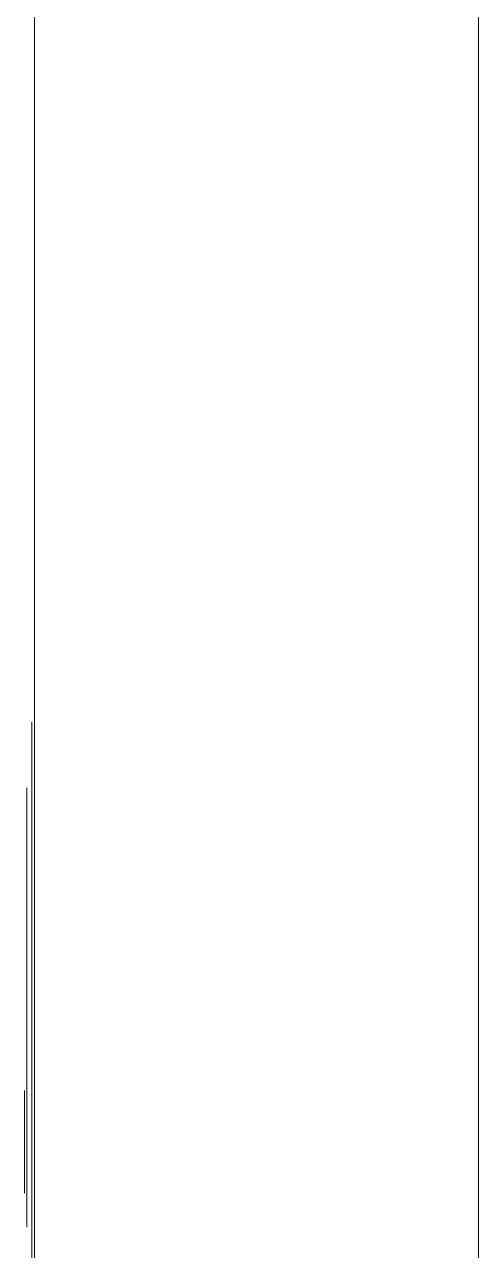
# Model space of a CAD drawing. Extents: x -181672 to 290600, y -29000 to 395522.
# Drawn here: x -4987.01 to -4977.81, y 40027.8 to 40052.65 of the extents above; entities that cross this region are included whole.
import ezdxf

# ---------------------------------------------------------------- set-up
doc = ezdxf.new("R2010")
doc.units = 0
doc.header["$LTSCALE"] = 10
doc.layers.add('XFM7P20PCW$0$G-IMPT', color=252, linetype='Continuous', lineweight=9)
doc.layers.add('XFM7P20PCW$0$M-EQPM', color=252, linetype='Continuous', lineweight=9)

# ---------------------------------------------------------------- blocks, each defined once
blk = doc.blocks.new('XFM7P20PCW$0$ui_PCW Pump Shockproof Base - PCW防震基座-Renew_dwg_¹s_ó¹Ï UA300015 _ó_û 100x9tx6M-1175029-剖面 73')
at = {"layer": 'XFM7P20PCW$0$G-IMPT'}
for p, q in [((129068.368, 25583), (129288.368, 25583)), ((129288.368, 25583), (129189.368, 25583)), ((129288.368, 25574), (129068.368, 25574)), ((129191.32, 25574), (129288.368, 25574))]:
    blk.add_line(p, q, dxfattribs=at)
blk = doc.blocks.new('XFM7P20PCW$0$ui_PCW Pump Shockproof Base - PCW防震基座-Renew_dwg_UB405025 _uÂ__W_ _ÂÅK 86D-V69-剖面 73')
at = {"layer": 'XFM7P20PCW$0$G-IMPT', "flags": 128}
for points in [[(129240.868, 25574), (129242.547, 25574), (129244.224, 25574), (129245.895, 25574), (129247.559, 25574), (129249.211, 25574), (129250.851, 25574), (129252.474, 25574), (129254.079, 25574), (129255.663, 25574), (129257.223, 25574), (129258.757, 25574), (129260.262, 25574), (129261.736, 25574), (129263.177, 25574)], [(129263.467, 25574), (129262.128, 25574), (129260.663, 25574), (129259.166, 25574), (129257.639, 25574), (129256.086, 25574), (129254.509, 25574), (129252.909, 25574), (129251.291, 25574), (129249.655, 25574), (129248.006, 25574), (129246.345, 25574), (129244.676, 25574), (129243, 25574), (129241.321, 25574)], [(129271.31, 25574), (129270.128, 25574), (129268.9, 25574), (129267.627, 25574), (129266.311, 25574), (129264.955, 25574), (129263.56, 25574)], [(129264.582, 25574), (129265.949, 25574), (129267.276, 25574), (129268.561, 25574), (129269.801, 25574), (129270.996, 25574)]]:
    blk.add_lwpolyline(points, dxfattribs=at)
blk = doc.blocks.new('XFM7P20PCW$0$ui_PCW Pump Shockproof Base - PCW防震基座-Renew_dwg_²Õ_X¹Ï OB801032 JAD-2_uÂ__W_ _ö_ûÁá_N MK1808005SLDASM-1175032-剖面 73')
for name in ['XFM7P20PCW$0$ui_PCW Pump Shockproof Base - PCW防震基座-Renew_dwg_¹s_ó¹Ï UA300015 _ó_û 100x9tx6M-1175029-剖面 73', 'XFM7P20PCW$0$ui_PCW Pump Shockproof Base - PCW防震基座-Renew_dwg_UB405025 _uÂ__W_ _ÂÅK 86D-V69-剖面 73']:
    blk.add_blockref(name, (0, 0))
blk = doc.blocks.new('XFM7P20PCW$0$ui_PCW Pump Shockproof Base - PCW防震基座-Renew_dwg_XA400011 ___¹_ÐÅÒ_K_È____-1175035-剖面 73')
at = {"layer": 'XFM7P20PCW$0$G-IMPT'}
for p, q in [((129259.499, 25583.15), (129256.735, 25583.15)), ((129257.048, 25583.15), (129256.735, 25583.15)), ((129256.735, 25583.15), (129257.048, 25583.15)), ((129257.351, 25583.15), (129256.896, 25583.15)), ((129257.568, 25583.15), (129257.152, 25583.15)), ((129257.19, 25583.15), (129257.568, 25583.15)), ((129257.644, 25583.15), (129257.227, 25583.15)), ((129257.275, 25583.15), (129261.581, 25583.15)), ((129259.083, 25583.2), (129257.313, 25583.2)), ((129257.313, 25583.2), (129259.083, 25583.2)), ((129259.083, 25583.15), (129257.313, 25583.15)), ((129257.313, 25583.15), (129259.083, 25583.15)), ((129258.562, 25583.15), (129257.389, 25583.15)), ((129257.426, 25583.15), (129258.941, 25583.15)), ((129261.364, 25583.15), (129257.464, 25583.15)), ((129259.395, 25583.2), (129257.606, 25583.2)), ((129257.606, 25583.2), (129259.054, 25583.2)), ((129259.054, 25583.15), (129257.606, 25583.15)), ((129257.606, 25583.15), (129259.395, 25583.15)), ((129259.395, 25583.15), (129257.606, 25583.15)), ((129257.606, 25583.15), (129259.054, 25583.15)), ((129257.805, 25583.15), (129260.683, 25583.15)), ((129257.843, 25583.15), (129258.562, 25583.15)), ((129259.991, 25583.15), (129257.985, 25583.15)), ((129258.222, 25583.15), (129258.562, 25583.15)), ((129258.562, 25583.15), (129258.259, 25583.15)), ((129258.818, 25583.15), (129260.569, 25583.15)), ((129259.981, 25583.15), (129258.818, 25583.15)), ((129259.395, 25583.15), (129258.941, 25583.15)), ((129259.054, 25583.2), (129259.395, 25583.2)), ((129259.698, 25583.15), (129259.272, 25583.15)), ((129259.32, 25583.15), (129259.944, 25583.15)), ((129259.433, 25583.15), (129259.84, 25583.15)), ((129259.868, 25583.15), (129259.433, 25583.15)), ((129259.537, 25583.15), (129259.433, 25583.15)), ((129261.099, 25583.15), (129259.65, 25583.15)), ((129259.65, 25583.15), (129261.478, 25583.15)), ((129259.944, 25583.15), (129259.868, 25583.15)), ((129260.039, 25583.15), (129259.981, 25583.15)), ((129260.37, 25583.15), (129259.991, 25583.15)), ((129260.029, 25583.15), (129260.228, 25583.15)), ((129260.067, 25583.15), (129260.039, 25583.15)), ((129260.408, 25583.15), (129260.067, 25583.15)), ((129260.683, 25583.15), (129260.266, 25583.15)), ((129260.276, 25583.15), (129260.342, 25583.15)), ((129260.342, 25583.15), (129260.408, 25583.15)), ((129261.402, 25583.15), (129260.645, 25583.15)), ((129260.645, 25583.15), (129261.894, 25583.15)), ((129261.78, 25583.15), (129261.543, 25583.15)), ((129261.894, 25583.15), (129261.581, 25583.15)), ((129262.273, 25583.15), (129264.734, 25583.15)), ((129264.961, 25583.15), (129262.339, 25583.15)), ((129262.576, 25583.15), (129262.376, 25583.15)), ((129262.613, 25583.15), (129263.209, 25583.15)), ((129263.209, 25583.15), (129262.689, 25583.15)), ((129263.209, 25583.15), (129262.793, 25583.15)), ((129263.522, 25583.15), (129263.106, 25583.15)), ((129264.913, 25583.15), (129263.484, 25583.15)), ((129263.484, 25583.15), (129264.913, 25583.15)), ((129263.55, 25583.15), (129264.658, 25583.15)), ((129264.913, 25583.15), (129264.345, 25583.15)), ((129264.658, 25583.15), (129264.459, 25583.15)), ((129265.216, 25583.15), (129264.799, 25583.15)), ((129265.529, 25583.15), (129265.377, 25583.15)), ((129239.868, 25583.05), (129266.868, 25583.05)), ((129266.868, 25583.05), (129239.868, 25583.05))]:
    blk.add_line(p, q, dxfattribs=at)
at = {"layer": 'XFM7P20PCW$0$G-IMPT', "flags": 128}
for points in [[(129257.152, 25583.15), (129257.369, 25583.15), (129257.588, 25583.15)], [(129260.569, 25583.15), (129259.395, 25583.15), (129258.222, 25583.15)], [(129258.903, 25583.15), (129258.939, 25583.15), (129258.979, 25583.15)], [(129259.395, 25583.15), (129259.225, 25583.15), (129259.054, 25583.15)], [(129259.054, 25583.15), (129259.225, 25583.15), (129259.395, 25583.15)], [(129259.216, 25583.15), (129259.27, 25583.15), (129259.32, 25583.15)], [(129260.645, 25583.15), (129260.488, 25583.15), (129260.332, 25583.15)], [(129260.645, 25583.15), (129260.66, 25583.15), (129260.683, 25583.15)], [(129261.677, 25583.15), (129261.388, 25583.15), (129261.099, 25583.15)], [(129262.197, 25583.15), (129261.937, 25583.15), (129261.677, 25583.15)], [(129262.008, 25583.15), (129262.064, 25583.15), (129262.121, 25583.15)], [(129262.187, 25583.15), (129262.231, 25583.15), (129262.273, 25583.15)], [(129264.345, 25583.15), (129264.624, 25583.15), (129264.903, 25583.15)], [(129264.913, 25583.15), (129264.91, 25583.15), (129264.903, 25583.15)]]:
    blk.add_lwpolyline(points, dxfattribs=at)
at = {"layer": 'XFM7P20PCW$0$G-IMPT'}
for points, knots in [([(129257.389, 25583.15), (129257.309, 25583.15), (129257.16, 25583.15), (129256.954, 25583.15), (129256.781, 25583.15), (129256.678, 25583.15), (129256.631, 25583.15)], [-1, -1, -1, -1, -0.683944, -0.412109, -0.184306, 0, 0, 0, 0]), ([(129256.631, 25583.15), (129256.642, 25583.15), (129256.661, 25583.15), (129256.705, 25583.15), (129256.759, 25583.15), (129256.808, 25583.15), (129256.831, 25583.15)], [-1, -1, -1, -1, -0.715697, -0.455458, -0.216125, 0, 0, 0, 0]), ([(129257.464, 25583.15), (129257.38, 25583.15), (129257.224, 25583.15), (129257.011, 25583.15), (129256.84, 25583.15), (129256.74, 25583.15), (129256.697, 25583.15)], [-1, -1, -1, -1, -0.669769, -0.3923148, -0.1692637, 0, 0, 0, 0]), ([(129256.697, 25583.15), (129256.71, 25583.15), (129256.734, 25583.15), (129256.787, 25583.15), (129256.857, 25583.15), (129256.915, 25583.15), (129256.944, 25583.15)], [-1, -1, -1, -1, -0.727841, -0.47197, -0.229944, 0, 0, 0, 0]), ([(129256.735, 25583.15), (129256.759, 25583.15), (129256.805, 25583.15), (129256.872, 25583.15), (129256.932, 25583.15), (129256.987, 25583.15), (129257.035, 25583.15), (129257.079, 25583.15), (129257.116, 25583.15), (129257.141, 25583.15), (129257.152, 25583.15)], [-1, -1, -1, -1, -0.79255, -0.607671, -0.449959, -0.316158, -0.204201, -0.11637, -0.048202, 0, 0, 0, 0]), ([(129256.831, 25583.15), (129256.84, 25583.15), (129256.856, 25583.15), (129256.891, 25583.15), (129256.929, 25583.15), (129256.958, 25583.15), (129256.972, 25583.15)], [-1, -1, -1, -1, -0.6918085, -0.4353777, -0.208893, 0, 0, 0, 0]), ([(129256.896, 25583.15), (129256.972, 25583.15), (129257.122, 25583.15), (129257.282, 25583.15), (129257.361, 25583.15)], [-1, -1, -1, -1, -0.494383, 0, 0, 0, 0]), ([(129256.972, 25583.15), (129256.986, 25583.15), (129257.013, 25583.15), (129257.047, 25583.15), (129257.071, 25583.15), (129257.08, 25583.15), (129257.086, 25583.15)], [-1, -1, -1, -1, -0.779703, -0.558185, -0.311065, 0, 0, 0, 0]), ([(129257.048, 25583.15), (129257.062, 25583.15), (129257.09, 25583.15), (129257.128, 25583.15), (129257.158, 25583.15), (129257.172, 25583.15), (129257.18, 25583.15)], [-1, -1, -1, -1, -0.791194, -0.578028, -0.315719, 0, 0, 0, 0]), ([(129257.086, 25583.15), (129257.112, 25583.15), (129257.164, 25583.15), (129257.181, 25583.15), (129257.19, 25583.15)], [-1, -1, -1, -1, -0.512666, 0, 0, 0, 0]), ([(129257.152, 25583.15), (129257.171, 25583.15), (129257.217, 25583.15), (129257.281, 25583.15), (129257.353, 25583.15), (129257.4, 25583.15), (129257.426, 25583.15)], [-1, -1, -1, -1, -0.848956, -0.64069, -0.359771, 0, 0, 0, 0]), ([(129257.18, 25583.15), (129257.198, 25583.15), (129257.235, 25583.15), (129257.262, 25583.15), (129257.275, 25583.15)], [-1, -1, -1, -1, -0.515625, 0, 0, 0, 0]), ([(129257.227, 25583.15), (129257.246, 25583.15), (129257.287, 25583.15), (129257.324, 25583.15), (129257.346, 25583.15), (129257.349, 25583.15), (129257.351, 25583.15)], [-1, -1, -1, -1, -0.794382, -0.560137, -0.296177, 0, 0, 0, 0]), ([(129257.985, 25583.15), (129257.906, 25583.15), (129257.759, 25583.15), (129257.554, 25583.15), (129257.38, 25583.15), (129257.275, 25583.15), (129257.227, 25583.15)], [-1, -1, -1, -1, -0.689476, -0.419476, -0.189819, 0, 0, 0, 0]), ([(129257.227, 25583.15), (129257.241, 25583.15), (129257.267, 25583.15), (129257.314, 25583.15), (129257.369, 25583.15), (129257.415, 25583.15), (129257.436, 25583.15)], [-1, -1, -1, -1, -0.720393, -0.461682, -0.222282, 0, 0, 0, 0]), ([(129257.436, 25583.15), (129257.444, 25583.15), (129257.458, 25583.15), (129257.489, 25583.15), (129257.527, 25583.15), (129257.554, 25583.15), (129257.568, 25583.15)], [-1, -1, -1, -1, -0.701836, -0.443812, -0.222941, 0, 0, 0, 0]), ([(129257.464, 25583.15), (129257.485, 25583.15), (129257.522, 25583.15), (129257.572, 25583.15), (129257.602, 25583.15), (129257.605, 25583.15), (129257.606, 25583.15)], [-1, -1, -1, -1, -0.6994438, -0.4595781, -0.2410152, 0, 0, 0, 0]), ([(129257.606, 25583.15), (129257.607, 25583.15), (129257.609, 25583.15), (129257.611, 25583.15), (129257.616, 25583.15), (129257.619, 25583.15), (129257.625, 25583.15), (129257.631, 25583.15), (129257.636, 25583.15), (129257.641, 25583.15), (129257.644, 25583.15)], [-1, -1, -1, -1, -0.824602, -0.662926, -0.516457, -0.385229, -0.267648, -0.16377, -0.075112, 0, 0, 0, 0]), ([(129257.692, 25583.15), (129257.706, 25583.15), (129257.735, 25583.15), (129257.769, 25583.15), (129257.794, 25583.15), (129257.801, 25583.15), (129257.805, 25583.15)], [-1, -1, -1, -1, -0.751585, -0.504782, -0.257316, 0, 0, 0, 0]), ([(129257.692, 25583.15), (129257.714, 25583.15), (129257.752, 25583.15), (129257.805, 25583.15), (129257.838, 25583.15), (129257.841, 25583.15), (129257.843, 25583.15)], [-1, -1, -1, -1, -0.679913, -0.433402, -0.221833, 0, 0, 0, 0]), ([(129258.259, 25583.15), (129258.33, 25583.15), (129258.471, 25583.15), (129258.64, 25583.15), (129258.724, 25583.15)], [-1, -1, -1, -1, -0.494754, 0, 0, 0, 0]), ([(129258.78, 25583.15), (129258.792, 25583.15), (129258.821, 25583.15), (129258.853, 25583.15), (129258.882, 25583.15), (129258.896, 25583.15), (129258.903, 25583.15)], [-1, -1, -1, -1, -0.834576, -0.63243, -0.357702, 0, 0, 0, 0]), ([(129258.818, 25583.15), (129258.842, 25583.15), (129258.889, 25583.15), (129258.95, 25583.15), (129258.979, 25583.15)], [-1, -1, -1, -1, -0.467231, 0, 0, 0, 0]), ([(129259.111, 25583.15), (129259.062, 25583.15), (129258.967, 25583.15), (129258.866, 25583.15), (129258.818, 25583.15)], [-1, -1, -1, -1, -0.4815481, 0, 0, 0, 0]), ([(129258.941, 25583.15), (129259.017, 25583.15), (129259.167, 25583.15), (129259.326, 25583.15), (129259.405, 25583.15)], [-1, -1, -1, -1, -0.494383, 0, 0, 0, 0]), ([(129258.941, 25583.15), (129258.972, 25583.15), (129259.032, 25583.15), (129259.098, 25583.15), (129259.13, 25583.15)], [-1, -1, -1, -1, -0.487072, 0, 0, 0, 0]), ([(129258.979, 25583.15), (129259.024, 25583.15), (129259.119, 25583.15), (129259.207, 25583.15), (129259.254, 25583.15)], [-1, -1, -1, -1, -0.5218454, 0, 0, 0, 0]), ([(129259.083, 25583.15), (129259.096, 25583.15), (129259.123, 25583.15), (129259.16, 25583.15), (129259.192, 25583.15), (129259.208, 25583.15), (129259.216, 25583.15)], [-1, -1, -1, -1, -0.761095, -0.531138, -0.282936, 0, 0, 0, 0]), ([(129259.433, 25583.15), (129259.378, 25583.15), (129259.275, 25583.15), (129259.163, 25583.15), (129259.111, 25583.15)], [-1, -1, -1, -1, -0.469953, 0, 0, 0, 0]), ([(129259.196, 25583.15), (129259.22, 25583.15), (129259.261, 25583.15), (129259.314, 25583.15), (129259.352, 25583.15), (129259.356, 25583.15), (129259.357, 25583.15)], [-1, -1, -1, -1, -0.6535076, -0.3934777, -0.1926763, 0, 0, 0, 0]), ([(129259.254, 25583.15), (129259.304, 25583.15), (129259.403, 25583.15), (129259.493, 25583.15), (129259.537, 25583.15)], [-1, -1, -1, -1, -0.486154, 0, 0, 0, 0]), ([(129259.272, 25583.15), (129259.291, 25583.15), (129259.331, 25583.15), (129259.369, 25583.15), (129259.39, 25583.15), (129259.394, 25583.15), (129259.395, 25583.15)], [-1, -1, -1, -1, -0.792498, -0.557798, -0.293618, 0, 0, 0, 0]), ([(129259.433, 25583.15), (129259.446, 25583.15), (129259.471, 25583.15), (129259.507, 25583.15), (129259.539, 25583.15), (129259.556, 25583.15), (129259.565, 25583.15)], [-1, -1, -1, -1, -0.796817, -0.579624, -0.313232, 0, 0, 0, 0]), ([(129259.499, 25583.15), (129259.521, 25583.15), (129259.561, 25583.15), (129259.614, 25583.15), (129259.646, 25583.15), (129259.649, 25583.15), (129259.65, 25583.15)], [-1, -1, -1, -1, -0.690921, -0.44791, -0.233407, 0, 0, 0, 0]), ([(129259.565, 25583.15), (129259.578, 25583.15), (129259.602, 25583.15), (129259.609, 25583.15), (129259.613, 25583.15)], [-1, -1, -1, -1, -0.425764, 0, 0, 0, 0]), ([(129259.65, 25583.15), (129259.651, 25583.15), (129259.653, 25583.15), (129259.657, 25583.15), (129259.661, 25583.15), (129259.667, 25583.15), (129259.674, 25583.15), (129259.68, 25583.15), (129259.689, 25583.15), (129259.695, 25583.15), (129259.698, 25583.15)], [-1, -1, -1, -1, -0.822845, -0.661054, -0.513119, -0.382053, -0.263205, -0.161258, -0.072979, 0, 0, 0, 0]), ([(129260.276, 25583.15), (129260.23, 25583.15), (129260.134, 25583.15), (129259.983, 25583.15), (129259.821, 25583.15), (129259.708, 25583.15), (129259.65, 25583.15)], [-1, -1, -1, -1, -0.7762238, -0.5356201, -0.2764898, 0, 0, 0, 0]), ([(129259.65, 25583.15), (129259.727, 25583.15), (129259.876, 25583.15), (129260.024, 25583.15), (129260.095, 25583.15)], [-1, -1, -1, -1, -0.484502, 0, 0, 0, 0]), ([(129259.915, 25583.15), (129259.929, 25583.15), (129259.955, 25583.15), (129259.991, 25583.15), (129260.014, 25583.15), (129260.024, 25583.15), (129260.029, 25583.15)], [-1, -1, -1, -1, -0.7711802, -0.5502755, -0.3003659, 0, 0, 0, 0]), ([(129260.332, 25583.15), (129260.272, 25583.15), (129260.159, 25583.15), (129260.045, 25583.15), (129259.991, 25583.15)], [-1, -1, -1, -1, -0.472577, 0, 0, 0, 0]), ([(129259.991, 25583.15), (129260.059, 25583.15), (129260.192, 25583.15), (129260.331, 25583.15), (129260.398, 25583.15)], [-1, -1, -1, -1, -0.485789, 0, 0, 0, 0]), ([(129260.095, 25583.15), (129260.171, 25583.15), (129260.324, 25583.15), (129260.548, 25583.15), (129260.766, 25583.15), (129260.905, 25583.15), (129260.976, 25583.15)], [-1, -1, -1, -1, -0.749912, -0.501101, -0.251226, 0, 0, 0, 0]), ([(129260.228, 25583.15), (129260.272, 25583.15), (129260.354, 25583.15), (129260.468, 25583.15), (129260.564, 25583.15), (129260.62, 25583.15), (129260.645, 25583.15)], [-1, -1, -1, -1, -0.686699, -0.415783, -0.186754, 0, 0, 0, 0]), ([(129260.266, 25583.15), (129260.282, 25583.15), (129260.317, 25583.15), (129260.346, 25583.15), (129260.366, 25583.15), (129260.369, 25583.15), (129260.37, 25583.15)], [-1, -1, -1, -1, -0.794896, -0.56007, -0.295766, 0, 0, 0, 0]), ([(129261.033, 25583.15), (129260.98, 25583.15), (129260.87, 25583.15), (129260.691, 25583.15), (129260.491, 25583.15), (129260.349, 25583.15), (129260.276, 25583.15)], [-1, -1, -1, -1, -0.783953, -0.546406, -0.284181, 0, 0, 0, 0]), ([(129260.776, 25583.15), (129260.75, 25583.15), (129260.694, 25583.15), (129260.599, 25583.15), (129260.49, 25583.15), (129260.411, 25583.15), (129260.37, 25583.15)], [-1, -1, -1, -1, -0.803818, -0.572681, -0.304945, 0, 0, 0, 0]), ([(129260.483, 25583.15), (129260.507, 25583.15), (129260.549, 25583.15), (129260.604, 25583.15), (129260.64, 25583.15), (129260.643, 25583.15), (129260.645, 25583.15)], [-1, -1, -1, -1, -0.6839687, -0.4386877, -0.2244833, 0, 0, 0, 0]), ([(129262.131, 25583.15), (129262.012, 25583.15), (129261.767, 25583.15), (129261.387, 25583.15), (129260.986, 25583.15), (129260.71, 25583.15), (129260.569, 25583.15)], [-1, -1, -1, -1, -0.770465, -0.528018, -0.270659, 0, 0, 0, 0]), ([(129260.569, 25583.15), (129260.684, 25583.15), (129260.911, 25583.15), (129261.247, 25583.15), (129261.574, 25583.15), (129261.788, 25583.15), (129261.894, 25583.15)], [-1, -1, -1, -1, -0.740245, -0.486624, -0.239961, 0, 0, 0, 0]), ([(129260.862, 25583.15), (129260.86, 25583.15), (129260.856, 25583.15), (129260.814, 25583.15), (129260.737, 25583.15), (129260.677, 25583.15), (129260.645, 25583.15)], [-1, -1, -1, -1, -0.714021, -0.482644, -0.26381, 0, 0, 0, 0]), ([(129260.645, 25583.15), (129260.675, 25583.15), (129260.739, 25583.15), (129260.783, 25583.15), (129260.806, 25583.15)], [-1, -1, -1, -1, -0.522216, 0, 0, 0, 0]), ([(129260.683, 25583.15), (129260.71, 25583.15), (129260.762, 25583.15), (129260.826, 25583.15), (129260.858, 25583.15), (129260.86, 25583.15), (129260.862, 25583.15)], [-1, -1, -1, -1, -0.777588, -0.571179, -0.323822, 0, 0, 0, 0]), ([(129260.748, 25583.15), (129260.749, 25583.15), (129260.75, 25583.15), (129260.765, 25583.15), (129260.788, 25583.15), (129260.812, 25583.15), (129260.824, 25583.15)], [-1, -1, -1, -1, -0.735457, -0.487692, -0.243542, 0, 0, 0, 0]), ([(129260.806, 25583.15), (129260.789, 25583.15), (129260.759, 25583.15), (129260.752, 25583.15), (129260.748, 25583.15)], [-1, -1, -1, -1, -0.435881, 0, 0, 0, 0]), ([(129261.051, 25583.15), (129261.032, 25583.15), (129260.994, 25583.15), (129260.927, 25583.15), (129260.854, 25583.15), (129260.802, 25583.15), (129260.776, 25583.15)], [-1, -1, -1, -1, -0.741262, -0.492279, -0.247594, 0, 0, 0, 0]), ([(129260.91, 25583.15), (129260.905, 25583.15), (129260.895, 25583.15), (129260.87, 25583.15), (129260.844, 25583.15), (129260.818, 25583.15), (129260.806, 25583.15)], [-1, -1, -1, -1, -0.717184, -0.456749, -0.218795, 0, 0, 0, 0]), ([(129260.806, 25583.15), (129260.816, 25583.15), (129260.841, 25583.15), (129260.862, 25583.15), (129260.88, 25583.15), (129260.887, 25583.15), (129260.89, 25583.15)], [-1, -1, -1, -1, -0.837352, -0.618939, -0.339434, 0, 0, 0, 0]), ([(129260.824, 25583.15), (129260.836, 25583.15), (129260.862, 25583.15), (129260.919, 25583.15), (129260.985, 25583.15), (129261.035, 25583.15), (129261.061, 25583.15)], [-1, -1, -1, -1, -0.790909, -0.561655, -0.299493, 0, 0, 0, 0]), ([(129260.89, 25583.15), (129260.899, 25583.15), (129260.917, 25583.15), (129260.935, 25583.15), (129260.945, 25583.15), (129260.947, 25583.15), (129260.948, 25583.15)], [-1, -1, -1, -1, -0.767701, -0.523637, -0.269539, 0, 0, 0, 0]), ([(129260.948, 25583.15), (129260.946, 25583.15), (129260.942, 25583.15), (129260.921, 25583.15), (129260.91, 25583.15)], [-1, -1, -1, -1, -0.497643, 0, 0, 0, 0]), ([(129260.976, 25583.15), (129261.051, 25583.15), (129261.2, 25583.15), (129261.406, 25583.15), (129261.598, 25583.15), (129261.714, 25583.15), (129261.771, 25583.15)], [-1, -1, -1, -1, -0.7388178, -0.4868938, -0.2408008, 0, 0, 0, 0]), ([(129261.647, 25583.15), (129261.597, 25583.15), (129261.499, 25583.15), (129261.344, 25583.15), (129261.191, 25583.15), (129261.085, 25583.15), (129261.033, 25583.15)], [-1, -1, -1, -1, -0.736647, -0.481855, -0.238171, 0, 0, 0, 0]), ([(129261.193, 25583.15), (129261.184, 25583.15), (129261.166, 25583.15), (129261.132, 25583.15), (129261.095, 25583.15), (129261.065, 25583.15), (129261.051, 25583.15)], [-1, -1, -1, -1, -0.7120168, -0.4499192, -0.2144385, 0, 0, 0, 0]), ([(129261.269, 25583.15), (129261.266, 25583.15), (129261.26, 25583.15), (129261.242, 25583.15), (129261.223, 25583.15), (129261.202, 25583.15), (129261.193, 25583.15)], [-1, -1, -1, -1, -0.69217, -0.427116, -0.193956, 0, 0, 0, 0]), ([(129261.203, 25583.15), (129261.211, 25583.15), (129261.227, 25583.15), (129261.245, 25583.15), (129261.258, 25583.15), (129261.265, 25583.15), (129261.269, 25583.15)], [-1, -1, -1, -1, -0.782586, -0.543419, -0.281817, 0, 0, 0, 0]), ([(129261.326, 25583.15), (129261.325, 25583.15), (129261.323, 25583.15), (129261.314, 25583.15), (129261.297, 25583.15), (129261.278, 25583.15), (129261.269, 25583.15)], [-1, -1, -1, -1, -0.710347, -0.448884, -0.210724, 0, 0, 0, 0]), ([(129261.269, 25583.15), (129261.286, 25583.15), (129261.319, 25583.15), (129261.324, 25583.15), (129261.326, 25583.15)], [-1, -1, -1, -1, -0.49159, 0, 0, 0, 0]), ([(129261.639, 25583.15), (129261.627, 25583.15), (129261.6, 25583.15), (129261.536, 25583.15), (129261.457, 25583.15), (129261.397, 25583.15), (129261.364, 25583.15)], [-1, -1, -1, -1, -0.812394, -0.593857, -0.326307, 0, 0, 0, 0]), ([(129262.055, 25583.15), (129262.041, 25583.15), (129262.009, 25583.15), (129261.954, 25583.15), (129261.889, 25583.15), (129261.813, 25583.15), (129261.725, 25583.15), (129261.628, 25583.15), (129261.518, 25583.15), (129261.442, 25583.15), (129261.402, 25583.15)], [-1, -1, -1, -1, -0.930329, -0.844545, -0.744368, -0.626064, -0.493996, -0.344864, -0.181904, 0, 0, 0, 0]), ([(129261.478, 25583.15), (129261.509, 25583.15), (129261.567, 25583.15), (129261.646, 25583.15), (129261.709, 25583.15), (129261.745, 25583.15), (129261.761, 25583.15)], [-1, -1, -1, -1, -0.664668, -0.388146, -0.165385, 0, 0, 0, 0]), ([(129261.543, 25583.15), (129261.566, 25583.15), (129261.611, 25583.15), (129261.659, 25583.15), (129261.688, 25583.15), (129261.693, 25583.15), (129261.695, 25583.15)], [-1, -1, -1, -1, -0.725855, -0.468436, -0.226029, 0, 0, 0, 0]), ([(129261.581, 25583.15), (129261.632, 25583.15), (129261.728, 25583.15), (129261.862, 25583.15), (129261.979, 25583.15), (129262.043, 25583.15), (129262.074, 25583.15)], [-1, -1, -1, -1, -0.709461, -0.449234, -0.215302, 0, 0, 0, 0]), ([(129261.581, 25583.15), (129261.612, 25583.15), (129261.67, 25583.15), (129261.756, 25583.15), (129261.838, 25583.15), (129261.895, 25583.15), (129261.922, 25583.15)], [-1, -1, -1, -1, -0.703959, -0.438625, -0.20424, 0, 0, 0, 0]), ([(129261.695, 25583.15), (129261.694, 25583.15), (129261.692, 25583.15), (129261.684, 25583.15), (129261.668, 25583.15), (129261.647, 25583.15), (129261.639, 25583.15)], [-1, -1, -1, -1, -0.649614, -0.366673, -0.151546, 0, 0, 0, 0]), ([(129262.376, 25583.15), (129262.314, 25583.15), (129262.194, 25583.15), (129262.007, 25583.15), (129261.83, 25583.15), (129261.706, 25583.15), (129261.647, 25583.15)], [-1, -1, -1, -1, -0.713564, -0.451123, -0.214397, 0, 0, 0, 0]), ([(129262.215, 25583.15), (129262.16, 25583.15), (129262.059, 25583.15), (129261.918, 25583.15), (129261.798, 25583.15), (129261.727, 25583.15), (129261.695, 25583.15)], [-1, -1, -1, -1, -0.685905, -0.417152, -0.187988, 0, 0, 0, 0]), ([(129261.695, 25583.15), (129261.708, 25583.15), (129261.734, 25583.15), (129261.778, 25583.15), (129261.799, 25583.15)], [-1, -1, -1, -1, -0.481338, 0, 0, 0, 0]), ([(129261.761, 25583.15), (129261.81, 25583.15), (129261.902, 25583.15), (129261.994, 25583.15), (129262.036, 25583.15)], [-1, -1, -1, -1, -0.458222, 0, 0, 0, 0]), ([(129261.771, 25583.15), (129261.837, 25583.15), (129261.977, 25583.15), (129262.175, 25583.15), (129262.379, 25583.15), (129262.508, 25583.15), (129262.576, 25583.15)], [-1, -1, -1, -1, -0.785646, -0.549187, -0.287109, 0, 0, 0, 0]), ([(129261.904, 25583.15), (129261.887, 25583.15), (129261.853, 25583.15), (129261.817, 25583.15), (129261.792, 25583.15), (129261.784, 25583.15), (129261.78, 25583.15)], [-1, -1, -1, -1, -0.7678673, -0.5246687, -0.2690905, 0, 0, 0, 0]), ([(129262.339, 25583.15), (129262.297, 25583.15), (129262.211, 25583.15), (129262.077, 25583.15), (129261.932, 25583.15), (129261.832, 25583.15), (129261.78, 25583.15)], [-1, -1, -1, -1, -0.779836, -0.53925, -0.280159, 0, 0, 0, 0]), ([(129261.78, 25583.15), (129261.794, 25583.15), (129261.819, 25583.15), (129261.864, 25583.15), (129261.904, 25583.15), (129261.936, 25583.15), (129261.95, 25583.15)], [-1, -1, -1, -1, -0.7007846, -0.4341894, -0.2008241, 0, 0, 0, 0]), ([(129261.894, 25583.15), (129261.986, 25583.15), (129262.171, 25583.15), (129262.449, 25583.15), (129262.729, 25583.15), (129262.916, 25583.15), (129263.01, 25583.15)], [-1, -1, -1, -1, -0.75617, -0.508615, -0.256647, 0, 0, 0, 0]), ([(129261.894, 25583.15), (129261.905, 25583.15), (129261.929, 25583.15), (129261.959, 25583.15), (129261.986, 25583.15), (129262, 25583.15), (129262.008, 25583.15)], [-1, -1, -1, -1, -0.812629, -0.597545, -0.334725, 0, 0, 0, 0]), ([(129262.102, 25583.15), (129262.082, 25583.15), (129262.038, 25583.15), (129261.986, 25583.15), (129261.94, 25583.15), (129261.916, 25583.15), (129261.904, 25583.15)], [-1, -1, -1, -1, -0.807882, -0.578878, -0.313087, 0, 0, 0, 0]), ([(129261.95, 25583.15), (129261.957, 25583.15), (129261.97, 25583.15), (129261.996, 25583.15), (129262.034, 25583.15), (129262.06, 25583.15), (129262.074, 25583.15)], [-1, -1, -1, -1, -0.7091494, -0.4603011, -0.2312274, 0, 0, 0, 0]), ([(129262.036, 25583.15), (129262.06, 25583.15), (129262.104, 25583.15), (129262.167, 25583.15), (129262.221, 25583.15), (129262.264, 25583.15), (129262.299, 25583.15), (129262.321, 25583.15), (129262.338, 25583.15), (129262.338, 25583.15), (129262.339, 25583.15)], [-1, -1, -1, -1, -0.8517428, -0.7236273, -0.6039752, -0.4942739, -0.3827832, -0.2684581, -0.1424637, 0, 0, 0, 0]), ([(129262.036, 25583.15), (129262.047, 25583.15), (129262.069, 25583.15), (129262.118, 25583.15), (129262.171, 25583.15), (129262.221, 25583.15), (129262.245, 25583.15)], [-1, -1, -1, -1, -0.714097, -0.451759, -0.215385, 0, 0, 0, 0]), ([(129262.793, 25583.15), (129262.714, 25583.15), (129262.568, 25583.15), (129262.363, 25583.15), (129262.189, 25583.15), (129262.083, 25583.15), (129262.036, 25583.15)], [-1, -1, -1, -1, -0.689476, -0.419476, -0.189819, 0, 0, 0, 0]), ([(129262.036, 25583.15), (129262.046, 25583.15), (129262.069, 25583.15), (129262.102, 25583.15), (129262.135, 25583.15), (129262.169, 25583.15), (129262.204, 25583.15), (129262.238, 25583.15), (129262.275, 25583.15), (129262.298, 25583.15), (129262.311, 25583.15)], [-1, -1, -1, -1, -0.9354509, -0.8591845, -0.7671255, -0.6584603, -0.527154, -0.3734782, -0.1978618, 0, 0, 0, 0]), ([(129262.074, 25583.15), (129262.099, 25583.15), (129262.152, 25583.15), (129262.219, 25583.15), (129262.276, 25583.15), (129262.305, 25583.15), (129262.32, 25583.15)], [-1, -1, -1, -1, -0.76437, -0.525636, -0.269046, 0, 0, 0, 0]), ([(129262.074, 25583.15), (129262.087, 25583.15), (129262.113, 25583.15), (129262.149, 25583.15), (129262.172, 25583.15), (129262.182, 25583.15), (129262.187, 25583.15)], [-1, -1, -1, -1, -0.77118, -0.550276, -0.300366, 0, 0, 0, 0]), ([(129262.282, 25583.15), (129262.247, 25583.15), (129262.18, 25583.15), (129262.127, 25583.15), (129262.102, 25583.15)], [-1, -1, -1, -1, -0.4713778, 0, 0, 0, 0]), ([(129262.197, 25583.15), (129262.197, 25583.15), (129262.197, 25583.15), (129262.181, 25583.15), (129262.161, 25583.15), (129262.134, 25583.15), (129262.121, 25583.15)], [-1, -1, -1, -1, -0.62253, -0.346725, -0.155871, 0, 0, 0, 0]), ([(129262.121, 25583.15), (129262.212, 25583.15), (129262.386, 25583.15), (129262.637, 25583.15), (129262.865, 25583.15), (129263.009, 25583.15), (129263.078, 25583.15)], [-1, -1, -1, -1, -0.7168879, -0.4551247, -0.2171882, 0, 0, 0, 0]), ([(129263.162, 25583.15), (129262.993, 25583.15), (129262.653, 25583.15), (129262.306, 25583.15), (129262.131, 25583.15)], [-1, -1, -1, -1, -0.504335, 0, 0, 0, 0]), ([(129263.408, 25583.15), (129263.324, 25583.15), (129263.141, 25583.15), (129262.847, 25583.15), (129262.516, 25583.15), (129262.282, 25583.15), (129262.159, 25583.15)], [-1, -1, -1, -1, -0.794097, -0.558102, -0.293858, 0, 0, 0, 0]), ([(129262.339, 25583.15), (129262.338, 25583.15), (129262.336, 25583.15), (129262.31, 25583.15), (129262.261, 25583.15), (129262.219, 25583.15), (129262.197, 25583.15)], [-1, -1, -1, -1, -0.667689, -0.418229, -0.210441, 0, 0, 0, 0]), ([(129263.078, 25583.15), (129263.004, 25583.15), (129262.858, 25583.15), (129262.641, 25583.15), (129262.427, 25583.15), (129262.285, 25583.15), (129262.215, 25583.15)], [-1, -1, -1, -1, -0.740764, -0.488343, -0.242153, 0, 0, 0, 0]), ([(129262.245, 25583.15), (129262.254, 25583.15), (129262.271, 25583.15), (129262.3, 25583.15), (129262.337, 25583.15), (129262.364, 25583.15), (129262.376, 25583.15)], [-1, -1, -1, -1, -0.6713928, -0.4060102, -0.1903463, 0, 0, 0, 0]), ([(129262.311, 25583.15), (129262.443, 25583.15), (129262.697, 25583.15), (129263.063, 25583.15), (129263.398, 25583.15), (129263.61, 25583.15), (129263.711, 25583.15)], [-1, -1, -1, -1, -0.718265, -0.458687, -0.21893, 0, 0, 0, 0]), ([(129262.32, 25583.15), (129262.334, 25583.15), (129262.361, 25583.15), (129262.391, 25583.15), (129262.411, 25583.15), (129262.413, 25583.15), (129262.414, 25583.15)], [-1, -1, -1, -1, -0.716301, -0.458694, -0.22094, 0, 0, 0, 0]), ([(129262.376, 25583.15), (129262.39, 25583.15), (129262.417, 25583.15), (129262.454, 25583.15), (129262.481, 25583.15), (129262.493, 25583.15), (129262.5, 25583.15)], [-1, -1, -1, -1, -0.7926657, -0.5797184, -0.3186611, 0, 0, 0, 0]), ([(129262.5, 25583.15), (129262.514, 25583.15), (129262.544, 25583.15), (129262.578, 25583.15), (129262.602, 25583.15), (129262.609, 25583.15), (129262.613, 25583.15)], [-1, -1, -1, -1, -0.758475, -0.515008, -0.261991, 0, 0, 0, 0]), ([(129262.689, 25583.15), (129262.776, 25583.15), (129262.945, 25583.15), (129263.123, 25583.15), (129263.209, 25583.15)], [-1, -1, -1, -1, -0.487395, 0, 0, 0, 0]), ([(129263.01, 25583.15), (129263.086, 25583.15), (129263.236, 25583.15), (129263.453, 25583.15), (129263.663, 25583.15), (129263.797, 25583.15), (129263.863, 25583.15)], [-1, -1, -1, -1, -0.7401495, -0.4874671, -0.2406691, 0, 0, 0, 0]), ([(129263.491, 25583.15), (129263.425, 25583.15), (129263.289, 25583.15), (129263.149, 25583.15), (129263.078, 25583.15)], [-0.5306689, -0.5306689, -0.5306689, -0.5306689, -0.2731817, 0, 0, 0, 0]), ([(129263.078, 25583.15), (129263.207, 25583.15), (129263.459, 25583.15), (129263.705, 25583.15), (129263.825, 25583.15)], [-1, -1, -1, -1, -0.488382, 0, 0, 0, 0]), ([(129263.106, 25583.15), (129263.122, 25583.15), (129263.156, 25583.15), (129263.186, 25583.15), (129263.206, 25583.15), (129263.208, 25583.15), (129263.209, 25583.15)], [-1, -1, -1, -1, -0.794896, -0.56007, -0.295766, 0, 0, 0, 0]), ([(129263.929, 25583.15), (129263.871, 25583.15), (129263.753, 25583.15), (129263.568, 25583.15), (129263.369, 25583.15), (129263.232, 25583.15), (129263.162, 25583.15)], [-1, -1, -1, -1, -0.7706502, -0.5275472, -0.2718299, 0, 0, 0, 0]), ([(129263.333, 25583.15), (129263.355, 25583.15), (129263.397, 25583.15), (129263.45, 25583.15), (129263.48, 25583.15), (129263.483, 25583.15), (129263.484, 25583.15)], [-1, -1, -1, -1, -0.735547, -0.51017, -0.280978, 0, 0, 0, 0]), ([(129264.146, 25583.15), (129264.099, 25583.15), (129263.997, 25583.15), (129263.825, 25583.15), (129263.627, 25583.15), (129263.484, 25583.15), (129263.408, 25583.15)], [-1, -1, -1, -1, -0.801885, -0.568843, -0.302867, 0, 0, 0, 0]), ([(129263.484, 25583.15), (129263.485, 25583.15), (129263.487, 25583.15), (129263.489, 25583.15), (129263.494, 25583.15), (129263.497, 25583.15), (129263.504, 25583.15), (129263.509, 25583.15), (129263.514, 25583.15), (129263.52, 25583.15), (129263.522, 25583.15)], [-1, -1, -1, -1, -0.825792, -0.665455, -0.518948, -0.386305, -0.268995, -0.165536, -0.075922, 0, 0, 0, 0]), ([(129263.843, 25583.15), (129263.787, 25583.15), (129263.672, 25583.15), (129263.553, 25583.15), (129263.491, 25583.15)], [-1, -1, -1, -1, -0.7724256, -0.5306689, -0.5306689, -0.5306689, -0.5306689]), ([(129264.79, 25583.15), (129264.773, 25583.15), (129264.732, 25583.15), (129264.648, 25583.15), (129264.536, 25583.15), (129264.392, 25583.15), (129264.219, 25583.15), (129264.014, 25583.15), (129263.779, 25583.15), (129263.611, 25583.15), (129263.522, 25583.15)], [-1, -1, -1, -1, -0.955226, -0.888612, -0.798662, -0.68451, -0.549361, -0.389778, -0.206505, 0, 0, 0, 0]), ([(129263.711, 25583.15), (129263.806, 25583.15), (129263.981, 25583.15), (129264.222, 25583.15), (129264.423, 25583.15), (129264.54, 25583.15), (129264.592, 25583.15)], [-1, -1, -1, -1, -0.686789, -0.415423, -0.187494, 0, 0, 0, 0]), ([(129263.825, 25583.15), (129263.88, 25583.15), (129263.989, 25583.15), (129264.146, 25583.15), (129264.293, 25583.15), (129264.385, 25583.15), (129264.431, 25583.15)], [-1, -1, -1, -1, -0.738544, -0.485967, -0.23877, 0, 0, 0, 0]), ([(129264.459, 25583.15), (129264.414, 25583.15), (129264.324, 25583.15), (129264.176, 25583.15), (129264.016, 25583.15), (129263.902, 25583.15), (129263.843, 25583.15)], [-1, -1, -1, -1, -0.764364, -0.520275, -0.266448, 0, 0, 0, 0]), ([(129263.863, 25583.15), (129263.922, 25583.15), (129264.041, 25583.15), (129264.214, 25583.15), (129264.382, 25583.15), (129264.49, 25583.15), (129264.544, 25583.15)], [-1, -1, -1, -1, -0.7531687, -0.505357, -0.2539581, 0, 0, 0, 0]), ([(129264.487, 25583.15), (129264.399, 25583.15), (129264.219, 25583.15), (129264.027, 25583.15), (129263.929, 25583.15)], [-1, -1, -1, -1, -0.5081379, 0, 0, 0, 0]), ([(129264.497, 25583.15), (129264.477, 25583.15), (129264.432, 25583.15), (129264.353, 25583.15), (129264.256, 25583.15), (129264.185, 25583.15), (129264.146, 25583.15)], [-1, -1, -1, -1, -0.8118966, -0.5787112, -0.3130693, 0, 0, 0, 0]), ([(129264.431, 25583.15), (129264.479, 25583.15), (129264.576, 25583.15), (129264.709, 25583.15), (129264.836, 25583.15), (129264.912, 25583.15), (129264.951, 25583.15)], [-1, -1, -1, -1, -0.752461, -0.505907, -0.255083, 0, 0, 0, 0]), ([(129264.459, 25583.15), (129264.474, 25583.15), (129264.504, 25583.15), (129264.544, 25583.15), (129264.581, 25583.15), (129264.606, 25583.15), (129264.63, 25583.15), (129264.644, 25583.15), (129264.656, 25583.15), (129264.657, 25583.15), (129264.658, 25583.15)], [-1, -1, -1, -1, -0.8167043, -0.6490368, -0.49981, -0.3668088, -0.2504411, -0.1497697, -0.0672908, 0, 0, 0, 0]), ([(129264.923, 25583.15), (129264.851, 25583.15), (129264.706, 25583.15), (129264.542, 25583.15), (129264.459, 25583.15)], [-1, -1, -1, -1, -0.504524, 0, 0, 0, 0]), ([(129265.036, 25583.15), (129264.95, 25583.15), (129264.778, 25583.15), (129264.583, 25583.15), (129264.487, 25583.15)], [-1, -1, -1, -1, -0.4979225, 0, 0, 0, 0]), ([(129264.61, 25583.15), (129264.6, 25583.15), (129264.577, 25583.15), (129264.525, 25583.15), (129264.497, 25583.15)], [-1, -1, -1, -1, -0.534953, 0, 0, 0, 0]), ([(129264.544, 25583.15), (129264.591, 25583.15), (129264.689, 25583.15), (129264.828, 25583.15), (129264.972, 25583.15), (129265.064, 25583.15), (129265.112, 25583.15)], [-1, -1, -1, -1, -0.778684, -0.538819, -0.279472, 0, 0, 0, 0]), ([(129264.592, 25583.15), (129264.631, 25583.15), (129264.705, 25583.15), (129264.805, 25583.15), (129264.892, 25583.15), (129264.939, 25583.15), (129264.961, 25583.15)], [-1, -1, -1, -1, -0.7180679, -0.4600608, -0.2196167, 0, 0, 0, 0]), ([(129264.658, 25583.15), (129264.656, 25583.15), (129264.652, 25583.15), (129264.624, 25583.15), (129264.61, 25583.15)], [-1, -1, -1, -1, -0.486679, 0, 0, 0, 0]), ([(129265.027, 25583.15), (129265.016, 25583.15), (129264.989, 25583.15), (129264.957, 25583.15), (129264.917, 25583.15), (129264.875, 25583.15), (129264.825, 25583.15), (129264.774, 25583.15), (129264.717, 25583.15), (129264.678, 25583.15), (129264.658, 25583.15)], [-1, -1, -1, -1, -0.9539343, -0.8862997, -0.7968468, -0.6850306, -0.5485962, -0.3899355, -0.2064402, 0, 0, 0, 0]), ([(129264.658, 25583.15), (129264.688, 25583.15), (129264.742, 25583.15), (129264.811, 25583.15), (129264.859, 25583.15), (129264.87, 25583.15), (129264.875, 25583.15)], [-1, -1, -1, -1, -0.686375, -0.4326, -0.218096, 0, 0, 0, 0]), ([(129264.903, 25583.15), (129264.9, 25583.15), (129264.893, 25583.15), (129264.868, 25583.15), (129264.837, 25583.15), (129264.805, 25583.15), (129264.79, 25583.15)], [-1, -1, -1, -1, -0.6966647, -0.440157, -0.2123588, 0, 0, 0, 0]), ([(129264.799, 25583.15), (129264.817, 25583.15), (129264.855, 25583.15), (129264.889, 25583.15), (129264.91, 25583.15), (129264.912, 25583.15), (129264.913, 25583.15)], [-1, -1, -1, -1, -0.79496, -0.560769, -0.296547, 0, 0, 0, 0]), ([(129264.875, 25583.15), (129264.891, 25583.15), (129264.921, 25583.15), (129264.978, 25583.15), (129265.043, 25583.15), (129265.089, 25583.15), (129265.112, 25583.15)], [-1, -1, -1, -1, -0.712127, -0.460685, -0.226646, 0, 0, 0, 0]), ([(129264.875, 25583.15), (129264.881, 25583.15), (129264.896, 25583.15), (129264.904, 25583.15), (129264.912, 25583.15), (129264.913, 25583.15), (129264.913, 25583.15)], [-1, -1, -1, -1, -0.830807, -0.606768, -0.332776, 0, 0, 0, 0]), ([(129265.377, 25583.15), (129265.34, 25583.15), (129265.267, 25583.15), (129265.154, 25583.15), (129265.041, 25583.15), (129264.961, 25583.15), (129264.923, 25583.15)], [-1, -1, -1, -1, -0.726591, -0.467871, -0.226325, 0, 0, 0, 0]), ([(129264.951, 25583.15), (129264.998, 25583.15), (129265.098, 25583.15), (129265.24, 25583.15), (129265.386, 25583.15), (129265.479, 25583.15), (129265.529, 25583.15)], [-1, -1, -1, -1, -0.7897782, -0.5537858, -0.2909162, 0, 0, 0, 0]), ([(129264.961, 25583.15), (129265.003, 25583.15), (129265.086, 25583.15), (129265.154, 25583.15), (129265.188, 25583.15)], [-1, -1, -1, -1, -0.495905, 0, 0, 0, 0]), ([(129265.168, 25583.15), (129265.156, 25583.15), (129265.133, 25583.15), (129265.083, 25583.15), (129265.025, 25583.15), (129264.983, 25583.15), (129264.961, 25583.15)], [-1, -1, -1, -1, -0.761957, -0.526263, -0.278202, 0, 0, 0, 0]), ([(129265.254, 25583.15), (129265.231, 25583.15), (129265.188, 25583.15), (129265.128, 25583.15), (129265.072, 25583.15), (129265.042, 25583.15), (129265.027, 25583.15)], [-1, -1, -1, -1, -0.719795, -0.463839, -0.227894, 0, 0, 0, 0]), ([(129265.036, 25583.15), (129265.057, 25583.15), (129265.096, 25583.15), (129265.146, 25583.15), (129265.175, 25583.15), (129265.177, 25583.15), (129265.178, 25583.15)], [-1, -1, -1, -1, -0.727973, -0.5, -0.272027, 0, 0, 0, 0]), ([(129265.311, 25583.15), (129265.297, 25583.15), (129265.265, 25583.15), (129265.202, 25583.15), (129265.168, 25583.15)], [-1, -1, -1, -1, -0.541022, 0, 0, 0, 0]), ([(129265.178, 25583.15), (129265.179, 25583.15), (129265.181, 25583.15), (129265.183, 25583.15), (129265.188, 25583.15), (129265.191, 25583.15), (129265.197, 25583.15), (129265.203, 25583.15), (129265.208, 25583.15), (129265.213, 25583.15), (129265.216, 25583.15)], [-1, -1, -1, -1, -0.824602, -0.662926, -0.516457, -0.385229, -0.267648, -0.16377, -0.075112, 0, 0, 0, 0]), ([(129265.188, 25583.15), (129265.198, 25583.15), (129265.218, 25583.15), (129265.237, 25583.15), (129265.251, 25583.15), (129265.253, 25583.15), (129265.254, 25583.15)], [-1, -1, -1, -1, -0.691688, -0.4250886, -0.1916979, 0, 0, 0, 0]), ([(129265.188, 25583.15), (129265.205, 25583.15), (129265.239, 25583.15), (129265.255, 25583.15), (129265.264, 25583.15)], [-1, -1, -1, -1, -0.5016389, 0, 0, 0, 0]), ([(129265.264, 25583.15), (129265.268, 25583.15), (129265.278, 25583.15), (129265.289, 25583.15), (129265.297, 25583.15), (129265.3, 25583.15), (129265.301, 25583.15)], [-1, -1, -1, -1, -0.8057167, -0.5755724, -0.3059178, 0, 0, 0, 0]), ([(129265.301, 25583.15), (129265.31, 25583.15), (129265.325, 25583.15), (129265.328, 25583.15), (129265.33, 25583.15)], [-1, -1, -1, -1, -0.4795014, 0, 0, 0, 0]), ([(129265.33, 25583.15), (129265.329, 25583.15), (129265.329, 25583.15), (129265.326, 25583.15), (129265.321, 25583.15), (129265.314, 25583.15), (129265.311, 25583.15)], [-1, -1, -1, -1, -0.676169, -0.402506, -0.176361, 0, 0, 0, 0])]:
    blk.add_open_spline(points, degree=3, knots=knots, dxfattribs=at)
blk = doc.blocks.new('XFM7P20PCW$0$ui_PCW Pump Shockproof Base - _D_PCW Pump Shockproof Base_3000Lx1500Wx300H-1175038-剖面 73')
for name in ['XFM7P20PCW$0$ui_PCW Pump Shockproof Base - PCW防震基座-Renew_dwg_²Õ_X¹Ï OB801032 JAD-2_uÂ__W_ _ö_ûÁá_N MK1808005SLDASM-1175032-剖面 73', 'XFM7P20PCW$0$ui_PCW Pump Shockproof Base - PCW防震基座-Renew_dwg_XA400011 ___¹_ÐÅÒ_K_È____-1175035-剖面 73']:
    blk.add_blockref(name, (243, 0))
blk = doc.blocks.new('XFM7P20PCW')
at = {"layer": 'XFM7P20PCW$0$M-EQPM', "rotation": 90}
blk.add_blockref('XFM7P20PCW$0$ui_PCW Pump Shockproof Base - _D_PCW Pump Shockproof Base_3000Lx1500Wx300H-1175038-剖面 73', (20596.18937, -89471.3504), dxfattribs=at)

msp = doc.modelspace()

# ---------------------------------------------------------------- block references
msp.add_blockref('XFM7P20PCW', (0, 0))

doc.saveas('drawing.dxf')
